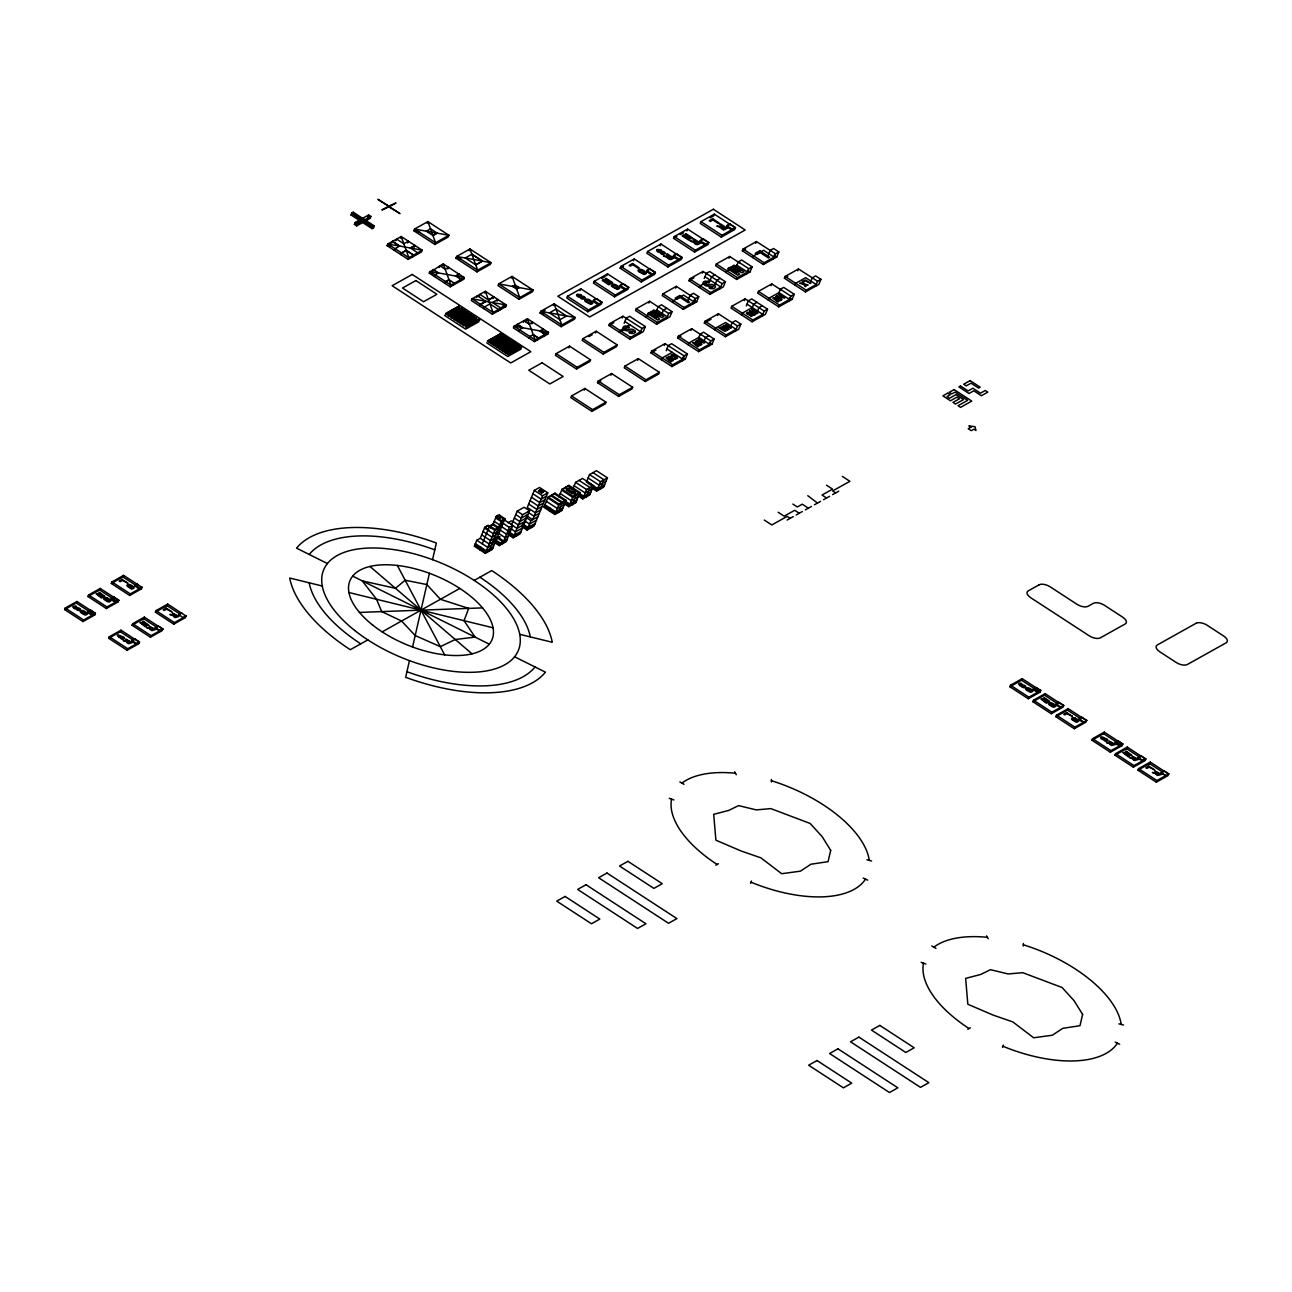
<?xml version="1.0" encoding="UTF-8"?>
<svg xmlns="http://www.w3.org/2000/svg" width="1292" height="1292" viewBox="0 0 1292 1292"><rect width="100%" height="100%" fill="white"/><g stroke="black" fill="none" stroke-linecap="round" stroke-linejoin="round"><path stroke-width="1.5" d="M771.372 781.983L771.421 779.431M1023.296 946.051L1023.361 943.499M80.443 609.517L80.12 610.099A4.797 2.326 22.5 0 1 79.571 610.373L78.796 610.502A2.148 1.034 22.5 0 1 76.922 609.937L79.183 609.049L76.196 608.952A2.035 0.985 22.5 0 1 74.581 608.564M124.533 638.232L124.194 638.797A4.797 2.326 22.5 0 1 123.661 639.088L122.869 639.201A2.148 1.05 22.5 0 1 120.996 638.652L123.257 637.763L120.285 637.667A2.035 0.985 22.5 0 1 119.542 637.586L119.284 637.521A1.986 0.969 22.5 0 1 118.767 637.311L117.378 635.438A4.086 1.986 22.5 0 1 117.588 635.212A5.652 2.745 22.5 0 1 118.073 634.905L120.802 635.922A2.326 1.13 22.5 0 0 119.962 635.567L118.654 636.229L122.579 636.601A1.906 0.921 22.5 0 1 123.354 636.908A2.132 1.034 22.5 0 1 123.919 637.263A1.76 0.856 22.5 0 1 124.387 637.747M584.888 297.984L584.517 298.646A5.475 2.665 22.5 0 1 583.887 298.969L582.999 299.114A2.455 1.195 22.5 0 1 582.288 299.033A2.422 1.179 22.5 0 1 580.851 298.468L583.435 297.467L580.027 297.354A2.326 1.13 22.5 0 1 579.187 297.257L578.897 297.176A2.261 1.098 22.5 0 1 578.299 296.934L577.411 296.385A2.019 0.985 22.5 0 1 576.813 295.771A2.536 1.227 22.5 0 1 576.716 294.802L576.781 294.705M635.373 332.012L633.855 333.481L631.094 333.498A3.569 1.744 22.5 0 1 629.656 332.948L628.946 332.529L630.916 332.141A1.744 0.84 22.5 0 0 631.627 332.319L633.209 331.543A1.663 0.807 22.5 0 0 633.193 331.22L626.362 330.8A3.392 1.647 22.5 0 1 625.473 330.445L623.939 329.476A2.907 1.405 22.5 0 1 623.358 328.862L623.261 328.685A3.731 1.809 22.5 0 1 623.019 327.361C625.021 323.517 633.145 328.862 627.105 327.377A2.099 1.017 22.5 0 0 626.539 327.361C622.873 330.251 630.157 329.056 632.014 329.234A3.262 1.583 22.5 0 1 633.645 329.912A3.65 1.777 22.5 0 1 634.307 330.364A3.036 1.47 22.5 0 1 635.115 331.188M664.976 253.2L664.605 253.862A5.475 2.665 22.5 0 1 663.975 254.185L663.087 254.314A2.455 1.195 22.5 0 1 660.939 253.684L663.555 252.748L660.115 252.554A2.326 1.13 22.5 0 1 658.258 252.101L657.37 251.504A1.986 0.969 22.5 0 1 656.917 250.987A2.536 1.227 22.5 0 1 656.804 250.002L656.804 250.002M676.265 357.626L672.502 355.365M504.235 345.093L506.206 343.64L509.742 345.949L506.254 346.854A2.374 1.147 22.5 0 1 505.204 346.353L504.93 346.159A1.825 0.888 22.5 0 1 504.3 345.206M409.451 660.648L405.656 677.299A140.101 68.137 22.5 0 0 545.434 672.147L514.571 656.772M412.568 647.017L429.428 573.293M432.545 559.678L436.341 543.011A140.101 68.137 22.5 0 0 296.562 548.163L327.425 563.538M750.555 883.308L751.476 881.063M1002.479 1047.376L1003.399 1045.131M64.6 609.566L65.246 608.015L76.922 601.491L95.317 613.474L83.641 619.998L82.995 621.549L64.6 609.566L76.276 603.041L76.922 601.491M87.937 596.516L88.583 594.966L100.259 588.441L118.654 600.425L106.978 606.949L106.348 608.5L87.937 596.516L99.613 589.992L100.259 588.441M95.414 613.232C93.299 617.754 83.463 611.342 90.811 610.244L95.414 613.232L94.671 615.024L82.995 621.549M90.811 610.244L87.791 612.117M111.29 583.467L111.936 581.917L123.596 575.376L141.991 587.359L130.331 593.884L129.684 595.451L111.29 583.467L122.95 576.943L123.596 575.376M118.751 600.182C116.635 604.688 106.8 598.293 114.148 597.179L118.751 600.182L118.008 601.975L106.348 608.5M114.148 597.179L111.144 599.052M108.689 638.28L109.319 636.73L120.996 630.205L139.391 642.189L127.73 648.713L127.084 650.264L108.689 638.28L120.35 631.756L120.996 630.205M134.578 585.76L137.501 584.129L134.578 585.76L139.084 588.99L142.104 587.133L141.361 588.91L129.684 595.451M132.026 625.231L132.672 623.681L144.349 617.14L162.744 629.123L151.067 635.664L150.421 637.214L132.026 625.231L143.703 618.707L144.349 617.14M139.488 641.946C137.372 646.452 127.537 640.057 134.901 638.942L139.488 641.946L138.761 643.739L127.084 650.264M134.901 638.942L131.881 640.816M155.363 612.166L156.009 610.615L167.685 604.091L186.08 616.074L174.404 622.599L173.774 624.149L155.363 612.166L167.039 605.641L167.685 604.091M162.84 628.897C160.725 633.403 150.889 627.008 158.238 625.893L162.84 628.897L162.098 630.674L150.421 637.214M158.238 625.893L155.218 627.767M178.667 614.475L181.574 612.844L178.667 614.475L183.157 617.705L186.177 615.832L185.434 617.624L173.774 624.149M360.032 220.819L351.004 214.94L351.812 213.002L353.233 212.211L374.276 225.906L373.469 227.86L372.048 228.652L361.534 221.804L362.955 220.997M351.004 214.94L353.233 212.211M354.444 224.404L355.252 222.466L368.608 214.989L370.836 216.442L370.029 218.396L356.689 225.858L354.444 224.404L359.451 221.61M356.689 225.858L357.496 223.92L370.836 216.442M368.608 214.989L367.8 216.943L370.029 218.396M372.048 228.652L374.276 225.906M391.718 243.122L392.445 241.346L399.68 246.061L422.226 250.212L421.515 251.924L408.175 259.385L387.132 245.69L387.842 243.978L401.182 236.517L422.226 250.212L408.87 257.689L408.175 259.385M395.885 240.796L396.628 239.02L403.831 243.8L408.45 241.152L407.707 242.928M394.367 250.406L395.094 248.629L399.68 246.061L392.429 241.41M400.472 238.229L401.182 236.517L408.87 257.689L387.842 243.978L399.664 246.126M400.94 254.685L401.667 252.909L406.253 250.341L413.488 255.057L412.762 256.833M413.828 230.751L414.538 229.055L427.878 221.594L448.922 235.289L448.211 237.001L434.871 244.463L413.828 230.751L419.738 231.833M414.28 247.224L415.023 245.448L410.436 247.999L417.639 252.78L416.928 254.492M427.168 223.29L427.878 221.594L435.565 242.751L434.871 244.463M434.467 276.52L435.21 274.744L438.537 272.887L433.288 269.447L429.219 273.096L450.246 286.792L463.602 279.33L464.312 277.618L443.269 263.923L439.926 265.797M439.215 267.492L439.958 265.716L445.191 269.22L448.55 267.282L447.823 269.059M442.558 265.635L443.269 263.923L450.956 285.096L450.246 286.792M444.997 283.368L445.724 281.591L449.067 279.734L454.3 283.223M455.915 258.158L456.609 256.462L469.965 249.001L491.008 262.696L490.298 264.408L476.942 271.869L455.915 258.158L461.066 259.094M453.589 284.934L454.332 283.158M458.337 275.907L459.08 274.13L455.737 276.004L460.969 279.492M469.254 250.696L469.965 249.001L477.652 270.157L476.942 271.869M460.259 281.204L461.002 279.427M476.716 297.467L477.426 295.755L485.937 301.391L492.397 302.57L497.84 299.469L497.129 301.181M479.219 296.062L479.93 294.366L488.441 300.002L493.867 296.966M484.645 293.042L485.356 291.33L506.383 305.025L505.689 306.737L492.333 314.198L471.289 300.503L472 298.791L485.356 291.33L493.043 312.502L492.333 314.198M479.849 306.075L480.543 304.363L485.97 301.327L472 298.791L493.043 312.502L500.941 308.126L492.413 302.506L506.383 305.025L500.973 308.061L500.262 309.773M483.789 308.643L484.5 306.931M493.189 298.597L493.899 296.902L488.473 299.922M497.759 311.178L498.47 309.466L489.91 303.895L484.468 306.995M511.341 278.103L512.052 276.407L533.079 290.102L532.385 291.814L519.029 299.276L497.985 285.58L498.696 283.869L512.052 276.407L519.739 297.564L519.029 299.276M516.719 326.036L517.414 324.34L522.679 327.764L519.319 329.702M518.641 331.333L519.336 329.621M523.389 322.306L524.1 320.61L529.349 324.034L532.692 322.16L531.981 323.872M526.716 320.448L527.427 318.736L548.47 332.432L547.76 334.144L534.42 341.605L513.376 327.91L514.087 326.198L527.427 318.736L535.13 339.909L534.42 341.605M529.155 338.181L529.865 336.485L533.208 334.612L538.457 338.036L537.747 339.748M542.511 330.72L543.205 329.008L539.846 330.946L545.111 334.37L544.433 336.017M553.412 305.51L554.123 303.814L575.166 317.509L574.456 319.221L561.116 326.682L540.072 312.987L540.783 311.275L554.123 303.814L561.826 324.97L561.116 326.682M601.894 302.506L580.851 288.81L567.495 296.272L566.768 298.048L587.812 311.76L601.151 304.282L602.007 302.231L596.742 298.807C585.131 300.907 609 308.659 593.416 300.681M500.359 529.833L493.415 533.725L484.5 528.057L488.344 525.263L484.855 527.201L480.253 538.296L476.78 540.25L474.309 546.225L485.275 553.364L492.236 549.471L504.962 518.738L499.471 515.169L495.999 517.107L501.49 520.692L504.962 518.738M580.108 290.587L580.851 288.81M556.174 353.604L555.463 355.316L576.507 369.011L589.846 361.55L590.557 359.854L569.514 346.143L556.174 353.604L577.201 367.316L590.557 359.854M479.784 549.794L480.139 548.938M480.495 548.083L480.85 547.227M482.271 543.819L489.684 525.892L493.173 523.938L498.647 527.507L495.175 529.462L485.275 553.364M501.78 526.425L494.82 530.318L489.345 526.748L492.817 524.794L496.354 516.267L498.098 515.282L504.607 519.594L501.135 521.532L495.643 517.963M628.59 287.583L607.547 273.872L594.191 281.349L593.464 283.126L614.508 296.821L627.847 289.36L628.703 287.308L623.438 283.885C611.827 285.984 635.696 293.736 620.112 285.742M498.098 515.282L497.743 516.138L500.488 517.93L500.828 517.075L498.744 518.899L500.488 517.93M499.132 516.025L499.471 515.169M568.803 347.855L569.514 346.143M587.812 311.76L588.538 309.983L602.007 302.231M488.747 551.426L489.458 549.714M489.813 548.858L501.49 520.692M596.742 298.807L593.303 300.955M606.804 275.648L607.547 273.872M582.853 338.682L582.159 340.394L603.202 354.089L616.542 346.627L617.253 344.916L596.21 331.22L582.853 338.682L603.897 352.377L617.253 344.916M493.705 542.01L499.197 545.579L500.246 543.028L507.207 539.135M502.669 543.641L503.379 541.929L497.113 537.843M503.46 519.352L512.859 525.473L509.387 527.411L503.735 541.073L497.468 536.987M511.503 524.843L517.171 511.18L524.132 507.288L529.607 510.857L520.062 533.903L513.102 537.795L508.983 535.13M576.507 369.011L577.201 367.316M512.859 525.473L506.141 541.687L499.197 545.579M646.791 270.819C662.392 278.797 638.523 271.062 650.134 268.962L655.399 272.386L654.543 274.437L641.203 281.898L620.16 268.187L620.887 266.41L634.243 258.949L655.286 272.66M595.499 332.916L596.21 331.22M571.548 395.95L570.838 397.645L591.881 411.357L605.237 403.895L605.948 402.183L584.905 388.472L571.548 395.95L592.592 409.645L605.948 402.183M513.102 537.795L522.646 514.749L529.607 510.857M521.532 526.442L527.023 530.027L533.984 526.135L547.776 492.833L539.539 487.472L534.323 490.395L527.249 507.465L535.469 512.827L540.702 509.904M614.508 296.821L615.234 295.044L628.703 287.308M516.59 535.857L517.284 534.145M623.438 283.885L619.982 286.017M633.5 260.726L634.243 258.949M538.812 491.202L540.896 489.377L543.641 491.17L543.286 492.026L541.542 492.995L538.812 491.202L540.896 489.377M645.354 326.569L643.238 331.689L629.898 339.166L608.855 325.455L609.582 323.678L622.938 316.217L642.027 328.443L645.354 326.569L629.575 316.298L626.249 318.155L624.117 323.291M541.542 492.995L543.641 491.17M584.194 390.184L584.905 388.472M527.023 530.027L530.915 520.628L537.86 516.735M547.776 492.833L542.543 495.757L532.643 519.659L526.07 515.363M530.495 528.073L531.206 526.361M603.202 354.089L603.897 352.377M681.982 257.722L660.939 244.026L647.583 251.488L646.856 253.264L667.899 266.959L681.239 259.498L682.095 257.447L676.83 254.023C665.218 256.123 689.088 263.875 673.487 255.897M548.131 497.065L543.884 507.32L554.849 514.458L561.81 510.566L566.058 500.327L555.076 493.173L548.131 497.065L559.097 504.203L566.058 500.327M622.195 317.993L622.938 316.217M597.534 382.723L598.244 381.011L611.601 373.55L632.644 387.261L631.933 388.957L618.577 396.418L597.534 382.723L600.877 380.849M641.203 281.898L641.93 280.122L655.399 272.386M554.736 494.028L565.702 501.167L558.742 505.059L547.776 497.921L555.076 493.173M549.358 510.889L549.714 510.033M550.069 509.177L550.424 508.321M650.134 268.962L646.678 271.094M660.196 245.803L660.939 244.026M591.881 411.357L592.592 409.645M658.839 307.286L649.634 301.278L636.278 308.756L635.551 310.532L656.594 324.227L669.934 316.766L672.05 311.647L661.536 304.799L658.193 306.656L656.078 311.776M558.855 496.968L562.036 489.28L568.997 485.388L579.963 492.543L575.715 502.782L568.771 506.674L563.28 503.105M610.89 375.261L611.601 373.55M554.849 514.458L559.097 504.203M566.526 490.104L570.353 487.294L575.844 490.863L575.489 491.719L572.001 493.673L566.526 490.104L570.353 487.294M579.607 493.399L572.647 497.275L561.681 490.136L568.997 485.388M558.322 512.504L559.032 510.808M559.388 509.952L562.569 502.265L551.603 495.127L551.248 495.983L562.214 503.121M629.898 339.166L630.625 337.39L640.638 331.786L624.86 321.514M700.183 240.958C715.784 248.952 691.914 241.2 703.526 239.101L708.791 242.525L707.935 244.576L694.595 252.037L673.552 238.326L674.279 236.549L687.635 229.088L708.678 242.799M648.891 303.055L649.634 301.278M572.776 489.183L575.602 482.352L582.563 478.46L593.529 485.614L589.637 494.998L582.676 498.89L578.574 496.209M572.001 493.673L575.844 490.863M624.94 366.088L624.23 367.8L645.273 381.495L658.629 374.034L659.34 372.322L638.296 358.627L624.94 366.088L645.984 379.783L659.34 372.322M646.065 317.38L646.808 315.603L656.82 309.999L667.334 316.863L657.321 322.451L656.594 324.227M639.895 333.562L642.027 328.443M667.899 266.959L668.626 265.183L682.095 257.447M568.771 506.674L573.002 496.435L579.963 492.543M572.243 504.72L572.954 503.024M573.309 502.168L576.49 494.481L565.525 487.342L565.169 488.198L576.135 495.337M676.83 254.023L673.374 256.171M686.892 230.864L687.635 229.088M618.577 396.418L619.288 394.722L632.644 387.261M690.784 295.771L676.33 286.356L662.974 293.817L662.247 295.593L683.29 309.305L696.63 301.844L698.746 296.708L693.497 293.284L690.154 295.157L688.038 300.277M586.326 482.255L589.523 474.568L596.468 470.692L607.434 477.83L603.558 487.213L596.597 491.105L591.106 487.536M637.586 360.323L638.296 358.627M582.676 498.89L586.568 489.507L593.529 485.614M661.342 315.2L663.458 310.08L666.801 308.223M586.164 496.952L586.859 495.24M587.214 494.384L590.04 487.552L579.074 480.414M735.374 227.86L714.331 214.165L700.975 221.626L700.248 223.403L721.291 237.098L734.631 229.637L735.487 227.586L730.222 224.162C718.61 226.261 742.48 234.014 726.879 226.035M675.587 288.132L676.33 286.356M687.441 353.976L685.325 359.095L671.969 366.573L650.926 352.861L651.669 351.085L665.009 343.624L684.114 355.849L687.441 353.976L671.662 343.704L668.319 345.562L666.204 350.697M672.761 302.441L673.503 300.681L683.5 295.077L694.03 301.924L684.017 307.528L683.29 309.305M666.591 318.639L668.723 313.504L672.05 311.647M694.595 252.037L695.322 250.26L708.791 242.525M596.597 491.105L600.489 481.722L607.434 477.83M703.526 239.101L700.07 241.233M600.069 489.167L600.78 487.455M601.135 486.6L603.962 479.768L592.996 472.63M714.331 214.165L713.588 215.942L710.261 217.799M645.273 381.495L645.984 379.783M725.442 281.785L723.326 286.905L709.97 294.366L688.943 280.671L689.67 278.894L703.026 271.433L722.115 283.642L725.442 281.785L709.663 271.514L706.336 273.371L704.205 278.491M664.282 345.4L665.009 343.624M661.456 359.709L662.182 357.932L672.195 352.345M702.283 273.21L703.026 271.433M698.164 339.182L700.28 334.063L703.623 332.205L714.137 339.053L712.021 344.173L698.665 351.634L677.622 337.939L678.365 336.162L691.705 328.701L700.91 334.693M699.457 287.518L700.199 285.742L710.196 280.138M693.287 303.701L695.419 298.581L698.746 296.708M721.291 237.098L722.018 235.322L735.487 227.586M730.222 224.162L726.766 226.31M671.969 366.573L672.712 364.796L682.725 359.192L666.947 348.921M740.235 263.342L729.722 256.494L716.366 263.956L715.639 265.732L736.666 279.443L750.022 271.982L752.138 266.846L741.624 259.999L738.281 261.872L736.165 266.992M709.47 281.914L711.585 276.795L714.928 274.938M690.978 330.461L691.705 328.701M688.152 344.786L688.878 343.01L698.891 337.406L709.421 344.27L699.408 349.857L698.665 351.634M681.982 360.969L684.114 355.849M709.97 294.366L710.713 292.59L720.726 287.002L704.947 276.714M714.734 285.354L716.85 280.219L720.193 278.361M728.979 258.271L729.722 256.494M730.109 327.683L732.241 322.564L735.568 320.691L740.833 324.114L738.717 329.25L725.361 336.711L704.318 323L705.061 321.224L718.4 313.762L732.871 323.178M726.152 272.596L726.895 270.819L736.892 265.215L747.422 272.063L737.409 277.667L736.666 279.443M719.983 288.778L722.115 283.642M703.413 342.606L705.545 337.487L708.872 335.629M778.834 251.924L776.718 257.043L763.362 264.505L742.335 250.81L743.062 249.033L756.418 241.572L775.507 253.797L778.834 251.924L773.585 248.5L770.242 250.357L768.126 255.493M717.674 315.539L718.4 313.762M714.847 329.848L715.574 328.087L725.587 322.483L736.117 329.331L726.104 334.935L725.361 336.711M708.678 346.046L710.794 340.91L714.137 339.053M755.675 243.348L756.418 241.572M767.529 309.192L764.186 311.049L745.096 298.84L731.757 306.301L731.014 308.077L752.057 321.773L765.413 314.311L767.529 309.192L751.75 298.92L748.407 300.778L746.292 305.897M752.848 257.657L753.591 255.881L763.588 250.293L774.118 257.14L764.105 262.744L763.362 264.505M746.679 273.839L748.811 268.72L752.138 266.846M744.37 300.616L745.096 298.84M741.543 314.925L742.27 313.149L752.283 307.544M735.374 331.107L737.49 325.988L740.833 324.114M780.998 289.892L771.792 283.901L758.452 291.362L757.71 293.139L778.753 306.85L792.109 299.389L794.225 294.253L783.711 287.405L780.368 289.279L778.252 294.398M751.556 309.321L753.672 304.201L757.015 302.344M773.375 258.917L775.507 253.797M752.057 321.773L752.8 319.996L762.813 314.408L747.018 304.121M756.805 312.761L758.937 307.625L762.264 305.768M771.066 285.677L771.792 283.901M768.239 300.002L768.966 298.226L778.979 292.622L789.509 299.469L779.496 305.074L778.753 306.85M762.07 316.185L764.186 311.049M820.921 279.33L818.805 284.45L805.449 291.911L784.405 278.216L785.148 276.44L798.488 268.978L817.578 281.204L820.921 279.33L815.656 275.907L812.329 277.764L810.197 282.9M797.762 270.755L798.488 268.978M794.935 285.064L795.662 283.287L805.675 277.699L816.205 284.547L806.192 290.151L805.449 291.911M788.766 301.246L790.882 296.126L794.225 294.253M815.462 286.323L817.578 281.204M1033.067 689.298L1037.67 692.286L1033.067 689.298L1036.087 687.425L1040.674 690.429L1039.947 692.221L1028.271 698.746L1009.876 686.763L1010.506 685.212L1022.182 678.671L1040.577 690.655M1009.876 686.763L1021.536 680.238L1022.182 678.671M1028.271 698.746L1028.917 697.195L1040.674 690.429M1032.873 701.734L1033.503 700.183L1045.18 693.659L1063.574 705.642L1051.914 712.167L1051.268 713.717L1032.873 701.734L1044.534 695.209L1045.18 693.659M1063.671 705.4C1061.556 709.906 1051.72 703.51 1059.085 702.412L1063.671 705.4L1062.945 707.192L1051.268 713.717M1059.085 702.412L1056.065 704.269M1055.871 716.721L1056.501 715.154L1068.177 708.63L1086.572 720.613L1074.912 727.138L1074.266 728.704L1055.871 716.721L1067.531 710.18L1068.177 708.63M1086.685 720.371C1084.553 724.893 1074.718 718.481 1082.082 717.383L1086.685 720.371L1085.942 722.163L1074.266 728.704M1082.082 717.383L1079.062 719.256M1091.95 740.219L1092.596 738.669L1104.272 732.128L1122.667 744.111L1110.991 750.652L1110.345 752.202L1091.95 740.219L1103.626 733.695L1104.272 732.128M1122.764 743.885C1120.649 748.391 1110.813 741.996 1118.161 740.881L1122.764 743.885L1122.021 745.678L1110.345 752.202M1118.161 740.881L1115.141 742.755M1114.948 755.19L1115.594 753.64L1127.27 747.115L1145.665 759.098L1133.988 765.623L1133.342 767.173L1114.948 755.19L1126.624 748.666L1127.27 747.115M1145.762 758.856C1143.646 763.378 1133.811 756.967 1141.159 755.868L1145.762 758.856L1145.019 760.649L1133.342 767.173M1141.159 755.868L1138.139 757.726M1161.137 772.713L1165.739 775.701L1161.137 772.713L1164.157 770.84L1168.759 773.827L1168.016 775.62L1156.34 782.161L1137.945 770.177L1138.591 768.611L1150.268 762.086L1168.662 774.07M1137.945 770.177L1149.622 763.637L1150.268 762.086M1156.34 782.161L1156.986 780.594L1168.759 773.827M73.289 606.723L73.353 606.642A2.213 1.082 22.5 0 0 73.386 607.579M672.292 355.445C672.68 356.996 670.548 357.012 671.097 355.009A4.167 2.019 22.5 0 1 671.517 354.751L671.921 354.638A2.729 1.324 22.5 0 1 672.648 354.606A3.133 1.518 22.5 0 1 674.424 355.074L675.361 355.558A5.717 2.778 22.5 0 1 676.297 356.188L677.412 357.577A3.068 1.502 22.5 0 1 677.234 358.304L677.105 358.417A3.828 1.857 22.5 0 1 676.604 358.675A3.004 1.454 22.5 0 1 675.328 358.74L673.972 358.272L675.296 358.013A1.76 0.856 22.5 0 0 676.023 357.9M721.614 327.893L724.473 330.364A1.793 0.872 22.5 0 0 725.523 329.331L721.84 327.748M362.341 219.85L363.763 219.059M388.327 206.365L381.883 209.966L389.07 206.849C427.135 230.638 350.746 182.301 388.795 206.09L389.07 206.849M388.795 206.09L395.982 202.989L389.538 206.575M390.184 243.978L387.132 245.69L391.072 246.401M432.949 235.402L437.132 233.077L430.559 228.797L426.36 231.203L432.933 235.483L437.1 233.141M401.65 252.974L406.237 250.406L413.472 255.122M410.404 248.08L414.99 245.512M439.958 265.716L429.219 273.096L432.642 273.726M482.433 261.065L465.233 257.948L475.731 264.876L482.433 261.065L471.919 254.217L465.217 258.012L456.609 256.462L477.652 270.157L491.008 262.696L482.4 261.129L471.887 254.282M445.692 281.672L449.035 279.799M455.705 276.068L459.048 274.195M475.731 264.876L482.4 261.129M519.093 287.632L515.169 284.999L512.666 286.404L516.59 289.037L519.109 287.567M480.527 304.428L485.937 301.391M512.633 286.469L515.137 285.064M545.079 310.177L540.072 312.987L543.512 313.601M601.797 278.458L605.14 276.585M620.16 268.187L623.503 266.33M673.552 238.326L676.879 236.468M680.222 234.595L683.565 232.738M521.08 349.05L507.74 356.511L486.696 342.8M588.829 336.647L592.172 334.79M608.855 325.455L613.861 322.661M688.943 280.671L693.949 277.861M742.335 250.81L745.662 248.936M630.125 324.938L620.112 330.526L619.369 332.302L624.375 329.508M650.926 352.861L655.932 350.067M677.622 337.939L680.965 336.065M704.318 323L711.004 319.269M784.405 278.216L787.749 276.343M546.355 496.241L541.138 499.164L532.918 493.802M503.202 523.002L499.713 524.956L494.238 521.387M544.933 499.665L539.717 502.572L531.497 497.226M508.095 522.743L511.567 520.789M543.528 503.072L538.312 505.996L530.075 500.634M528.202 514.281L521.241 518.157L515.75 514.587M542.107 506.496L536.891 509.403L528.67 504.058M498.954 533.257L491.994 537.149L486.503 533.58M526.781 517.688L519.82 521.58L514.345 518.011M497.533 536.664L490.572 540.557L481.674 534.888M511.454 528.88L507.966 530.834L500.133 525.731M525.36 521.096L518.415 524.988L512.924 521.419M539.281 513.328L534.064 516.235L527.475 511.955M494.771 539.442L499.988 536.535M496.144 539.329L499.633 537.391M496.128 540.088L489.167 543.98L483.676 540.395M510.033 532.304L506.561 534.242L498.728 529.139M523.954 524.52L516.994 528.412L512.876 525.731M494.707 543.496L487.746 547.388L476.78 540.25M508.628 535.712L505.14 537.666L497.307 532.562M522.533 527.927L515.573 531.82L510.873 528.767M536.455 520.159L529.494 524.035L524.794 520.983M564.281 504.591L557.32 508.483L546.355 501.328M578.202 496.806L571.242 500.698L560.276 493.56M592.107 489.022L585.147 492.914L574.181 485.776M606.029 481.238L599.068 485.13L588.102 477.992M493.286 546.92L486.341 550.796L475.359 543.657M521.128 531.351L514.168 535.243L509.468 532.175M535.033 523.567L528.073 527.459L522.598 523.89M562.86 507.998L555.915 511.89L544.949 504.752M576.781 500.214L569.82 504.106L563.554 500.036M590.702 492.446L583.742 496.322L568.642 486.244M604.608 484.662L597.663 488.554L586.681 481.399M492.946 547.76L485.986 551.652L475.02 544.513M506.852 539.991L499.891 543.867L494.416 540.298M520.773 532.207L513.812 536.099L508.321 532.514M534.678 524.423L527.734 528.315L522.243 524.746M562.521 508.854L555.56 512.746L544.594 505.608M576.426 501.07L569.465 504.962L564.765 501.91M590.347 493.286L583.386 497.178L577.895 493.609M604.252 485.517L597.308 489.393L587.908 483.273M492.591 548.615L485.63 552.508L474.665 545.369M506.496 540.831L499.536 544.723L494.061 541.154M520.418 533.063L513.457 536.939L507.966 533.37M534.323 525.279L527.378 529.171L522.679 526.102M562.165 509.71L555.205 513.602L544.239 506.464M576.07 501.926L569.11 505.818L563.635 502.249M589.992 494.142L583.031 498.034L577.556 494.465M603.913 486.357L596.952 490.249L592.253 487.197M367.816 639.895L350.277 649.715A140.101 68.137 22.5 0 1 289.731 578.041L322.289 586.019M382.174 631.869L459.823 588.441M474.18 580.415L491.735 570.596A140.101 68.137 22.5 0 1 552.265 642.269L519.707 634.307M787.135 520.046L793.223 516.638M796.227 514.959L802.332 511.551M805.32 509.872L811.424 506.464M814.428 504.784L820.517 501.377M823.521 499.697L829.626 496.29M832.613 494.61L838.718 491.202M715.881 865.172L718.4 863.767M967.805 1029.256L970.324 1027.834M359.467 612.424L482.546 607.886M460.162 278.717L463.602 279.33M502.249 306.123L505.689 306.737M542.608 333.207L547.76 334.144L545.127 332.432M723.762 229.685L723.149 229.556A1.793 0.872 22.5 0 0 724.327 229.718L727.251 228.264L720.565 223.904L719.692 224.404L722.293 226.31A3.295 1.599 22.5 0 1 721.792 226.504L716.769 226.035L720.871 227.796A1.954 0.953 22.5 0 0 721.307 228.506L721.582 228.749A3.214 1.567 22.5 0 0 722.228 229.152A2.277 1.098 22.5 0 0 722.842 229.459M348.937 592.527L493.06 627.783M696.453 244.479L697.082 244.624A1.793 0.872 22.5 0 0 697.632 244.64L700.555 243.203L693.869 238.842L692.997 239.327L695.597 241.249A3.295 1.599 22.5 0 1 695.096 241.426L690.073 240.958L694.192 242.718A1.954 0.953 22.5 0 0 694.611 243.429L694.886 243.671A3.214 1.567 22.5 0 0 695.532 244.091A2.277 1.098 22.5 0 0 696.146 244.382M669.757 259.417L670.387 259.547A1.793 0.872 22.5 0 0 670.936 259.563L673.859 258.125L667.173 253.765L666.301 254.249L668.901 256.171A3.295 1.599 22.5 0 1 668.4 256.349L663.377 255.897L667.496 257.641A1.954 0.953 22.5 0 0 667.916 258.368L668.19 258.594A3.214 1.567 22.5 0 0 668.836 259.014A2.277 1.098 22.5 0 0 669.45 259.304M866.932 859.778L871.616 860.989M1118.856 1023.845L1123.539 1025.057M669.24 798.278L673.907 799.958M921.164 962.346L925.831 964.026M642.625 273.258L639.815 271.417M615.929 288.181L613.119 286.356A2.035 0.985 22.5 0 1 614.152 285.128L617.77 287.147A1.986 0.969 22.5 0 1 617.754 288.245A1.986 0.969 22.5 0 1 615.961 288.181M588.668 299.582L590.186 300.342A8.769 4.264 22.5 0 1 591.3 301.068L592.705 302.619A3.941 1.906 22.5 0 1 592.802 303.313L591.219 304.234A3.182 1.55 22.5 0 1 590.266 304.185L585.276 301.488A3.763 1.825 22.5 0 1 584.727 300.568A3.133 1.518 22.5 0 1 584.792 299.841L586.277 299.13A3.214 1.567 22.5 0 1 587.569 299.243A3.763 1.825 22.5 0 1 588.764 299.518M1075.025 718.061L1076.349 718.707A7.687 3.731 22.5 0 1 1077.318 719.353L1078.545 720.71A3.44 1.68 22.5 0 1 1078.626 721.307L1077.237 722.115A2.81 1.373 22.5 0 1 1076.107 722.018A3.117 1.518 22.5 0 1 1075.461 721.84L1072.053 719.709A3.295 1.599 22.5 0 1 1071.569 718.917A2.745 1.324 22.5 0 1 1071.633 718.287L1072.683 717.69A2.826 1.373 22.5 0 1 1074.056 717.754M107.091 597.857L108.431 598.519A7.639 3.714 22.5 0 1 109.4 599.165L110.611 600.505A3.44 1.68 22.5 0 1 110.708 601.119L109.319 601.927A2.81 1.373 22.5 0 1 108.189 601.83A3.117 1.518 22.5 0 1 107.543 601.636L104.135 599.52A3.295 1.599 22.5 0 1 103.635 598.729A2.745 1.34 22.5 0 1 103.699 598.083L104.749 597.502A2.826 1.373 22.5 0 1 106.138 597.566A3.295 1.599 22.5 0 1 107.188 597.792M863.25 878.059L867.756 880.159M1115.19 1042.127L1119.679 1044.227M352.684 576.119L489.313 644.191M74.678 608.597L74.419 608.467A2.907 1.405 22.5 0 1 73.902 608.128A1.76 0.856 22.5 0 1 73.386 607.579M679.85 781.886L684.017 784.325M931.774 945.97L935.957 948.409M1022.182 687.134L1024.443 686.246L1021.471 686.149A2.035 0.985 22.5 0 1 1020.728 686.068L1020.47 686.004A1.986 0.969 22.5 0 1 1019.953 685.794L1018.564 683.904A4.086 1.986 22.5 0 1 1018.774 683.694A5.669 2.762 22.5 0 1 1019.259 683.387L1020.89 683.242A2.552 1.244 22.5 0 1 1021.584 683.452L1021.988 684.389A2.326 1.13 22.5 0 0 1021.148 684.049L1019.84 684.712L1023.765 685.083A1.906 0.921 22.5 0 1 1024.54 685.374A2.132 1.034 22.5 0 1 1025.105 685.729A1.76 0.856 22.5 0 1 1025.573 686.23A1.906 0.921 22.5 0 1 1025.703 686.682L1025.38 687.279A4.797 2.326 22.5 0 1 1024.831 687.554L1024.055 687.683A2.148 1.05 22.5 0 1 1022.214 687.134M774.086 255.331L776.718 257.043M803.01 281.333L805.659 280.945L810.811 283.465L805.449 279.96L801.993 281.898L803.107 283.513L799.667 283.19L803.705 284.401L805.223 286.663L806.047 286.21L805.126 284.838L808.146 285.031L804.545 283.933L802.833 281.43M700.975 221.626L722.018 235.322M743.062 249.033L764.105 262.744M785.148 276.44L806.192 290.151M738.281 261.872L748.811 268.72M780.368 289.279L790.882 296.126M747.39 270.27L750.022 271.982M789.477 297.677L792.109 299.389M674.279 236.549L695.322 250.26M716.366 263.956L737.409 277.667M758.452 291.362L779.496 305.074M647.583 251.488L668.626 265.183M689.67 278.894L710.713 292.59M731.757 306.301L752.8 319.996M690.154 295.157L695.419 298.581M732.241 322.564L737.49 325.988M693.998 300.115L696.63 301.844M620.887 266.41L641.93 280.122M662.974 293.817L684.017 307.528M705.061 321.224L726.104 334.935M658.193 306.656L668.723 313.504M700.28 334.063L710.794 340.91M709.389 342.461L712.021 344.173M594.191 281.349L615.234 295.044M636.278 308.756L657.321 322.451M678.365 336.162L699.408 349.857M682.693 357.383L685.325 359.095M567.495 296.272L588.538 309.983M609.582 323.678L630.625 337.39M651.669 351.085L672.712 364.796M842.336 476.393L849.878 481.302L832.629 490.944L835.666 492.914M826.557 485.211L832.565 489.135L822.019 495.03L826.573 498.001M807.791 495.708L817.481 503.089M539.878 330.881L545.143 334.305M524.067 320.674L529.332 324.098M808.372 508.176L802.284 504.203L797.309 506.997L792.836 504.074M361.921 218.719L364.166 220.189M351.812 213.002L372.855 226.698M352.425 214.149L373.469 227.86M361.13 220.674L363.359 222.127M517.398 324.405L522.646 327.829M533.176 334.676L538.441 338.1M355.252 222.466L357.496 223.92M598.244 381.011L619.288 394.722M799.28 513.263L794.725 510.292L784.163 516.186L778.155 512.278M790.187 518.35L787.151 516.38L771.825 524.956L764.283 520.046M1021.536 680.238L1039.947 692.221M1044.534 695.209L1057.922 703.93M1067.531 710.18L1080.919 718.901M1103.626 733.695L1122.021 745.678M1126.624 748.666L1139.996 757.387M1149.622 763.637L1162.994 772.358M1056.162 704.043L1060.764 707.031M1079.159 719.014L1083.762 722.002M1115.238 742.512L1119.841 745.516M1138.252 757.5L1142.839 760.487M1010.506 685.212L1028.917 697.195M1033.503 700.183L1051.914 712.167M1056.501 715.154L1074.912 727.138M1092.596 738.669L1110.991 750.652M1115.594 753.64L1133.988 765.623M1138.591 768.611L1156.986 780.594M589.523 474.568L600.489 481.722M575.602 482.352L586.568 489.507M569.998 488.15L575.489 491.719M562.036 489.28L573.002 496.435M540.54 490.233L543.286 492.026M539.152 490.346L541.897 492.139M534.323 490.395L542.543 495.757M517.171 511.18L522.646 514.749M526.215 517.559L530.915 520.628M496.354 516.267L499.1 518.044M501.554 522.307L509.387 527.411M492.817 524.794L498.308 528.363M489.684 525.892L495.175 529.462M487.988 526.102L490.718 527.895M484.855 527.201L488.974 529.882M483.095 531.464L487.197 534.145M496.144 540.347L500.246 543.028M480.253 538.296L484.371 540.977M122.95 576.943L141.361 588.91M167.039 605.641L180.428 614.362M111.936 581.917L130.331 593.884M156.009 610.615L174.404 622.599M99.613 589.992L118.008 601.975M143.703 618.707L157.075 627.411M111.241 598.81L115.844 601.814M155.315 627.524L159.917 630.528M88.583 594.966L106.978 606.949M132.672 623.681L151.067 635.664M76.276 603.041L94.671 615.024M120.35 631.756L133.738 640.461M87.888 611.875L92.491 614.863M131.978 640.574L136.581 643.577M65.246 608.015L83.641 619.998M109.319 636.73L127.73 648.713M1133.488 759.761L1133.617 759.857A2.81 1.373 22.5 0 0 1134.166 760.229A2.099 1.017 22.5 0 0 1134.699 760.487L1138.575 759.454L1131.953 756.062L1134.231 757.742A2.875 1.405 22.5 0 1 1133.795 757.903L1129.402 757.5L1132.987 759.034A1.744 0.856 22.5 0 0 1133.488 759.761M369.964 566.461L472.032 653.849M644.466 272.224L640.767 270.206A1.825 0.888 22.5 0 0 639.96 270.254A2.035 0.985 22.5 0 0 639.798 271.417M986.571 935.86L988.218 938.767M734.647 771.792L736.295 774.699M397.355 565.46L444.642 654.866M520.87 346.611L521.225 347.564M519.384 345.642L520.288 348.097M517.898 344.673L519.336 348.63M516.412 343.704L518.399 349.163M514.927 342.735L517.446 349.68M513.441 341.766L516.509 350.213M511.955 340.797L515.556 350.746M510.469 339.828L514.62 351.262M508.967 338.859L513.683 351.795M507.481 337.89L512.73 352.328M505.996 336.921L511.793 352.845M504.51 335.952L510.841 353.378M503.024 334.983L509.904 353.911M501.538 334.014L508.951 354.428M500.327 333.788L507.74 354.218M499.374 334.321L506.254 353.249M498.437 334.854L504.768 352.28M497.485 335.371L503.282 351.311M496.548 335.904L501.797 350.342M495.595 336.437L500.295 349.373M494.658 336.954L498.809 348.404M493.705 337.487L497.323 347.435M492.769 338.019L495.837 346.466M491.832 338.536L494.352 345.497M490.879 339.069L492.866 344.528M489.943 339.602L491.38 343.559M488.99 340.135L489.894 342.59M488.053 340.652L488.392 341.621M131.526 588.764A2.81 1.373 22.5 0 0 132.672 588.861L134.045 588.07A3.44 1.68 22.5 0 0 133.964 587.456L132.737 586.116A7.687 3.731 22.5 0 0 131.768 585.47L130.444 584.808A3.359 1.631 22.5 0 0 129.475 584.501A2.826 1.373 22.5 0 0 128.102 584.436L127.052 585.034A2.745 1.324 22.5 0 0 126.987 585.664A3.295 1.599 22.5 0 0 127.472 586.455L130.88 588.587A3.117 1.518 22.5 0 0 131.526 588.764M73.499 606.497A5.669 2.762 22.5 0 1 73.983 606.206L75.614 606.045A2.552 1.244 22.5 0 1 76.309 606.255L76.729 607.208A2.326 1.13 22.5 0 0 75.873 606.852L74.581 607.515L78.489 607.902A1.906 0.921 22.5 0 1 79.264 608.193A2.132 1.034 22.5 0 1 79.829 608.548A1.76 0.856 22.5 0 1 80.314 609.033A1.906 0.921 22.5 0 1 80.427 609.501M82.882 610.567A3.295 1.599 22.5 0 1 83.835 610.858L85.078 611.568A7.639 3.714 22.5 0 1 86.047 612.214L87.275 613.571A3.44 1.68 22.5 0 1 87.371 614.168L85.983 614.976A2.81 1.373 22.5 0 1 84.836 614.879A3.117 1.518 22.5 0 1 84.19 614.701L80.782 612.57A3.295 1.599 22.5 0 1 80.298 611.778A2.745 1.324 22.5 0 1 80.362 611.132L81.412 610.551A2.826 1.373 22.5 0 1 82.785 610.615M576.943 294.528A6.476 3.149 22.5 0 1 577.508 294.188L581.335 294.802L580.641 295.351A2.649 1.292 22.5 0 0 579.656 294.947L578.17 295.707L582.66 296.143A2.18 1.066 22.5 0 1 583.548 296.466A2.439 1.179 22.5 0 1 584.194 296.885A2.019 0.985 22.5 0 1 584.727 297.435M584.727 297.435A2.39 1.163 22.5 0 1 584.856 297.725M644.466 272.241A1.986 0.969 22.5 0 1 644.466 273.323A1.986 0.969 22.5 0 1 642.689 273.258M657.03 249.744A6.476 3.149 22.5 0 1 657.596 249.404L661.407 250.018L660.729 250.551A2.649 1.292 22.5 0 0 659.744 250.163L658.258 250.923L662.748 251.342A2.18 1.066 22.5 0 1 663.62 251.682A2.439 1.179 22.5 0 1 664.282 252.085A2.019 0.985 22.5 0 1 664.815 252.651A2.39 1.163 22.5 0 1 664.944 252.925M1117.435 1043.177A105.346 51.228 22.5 0 1 1002.947 1046.262M969.065 1028.545A105.346 51.228 22.5 0 1 923.489 963.186M933.858 947.181A105.346 51.228 22.5 0 1 987.395 937.314M1023.329 944.775A105.346 51.228 22.5 0 1 1121.198 1024.443M865.511 879.109A105.346 51.228 22.5 0 1 751.007 882.194M717.141 864.477A105.346 51.228 22.5 0 1 671.565 799.118M681.934 783.113A105.346 51.228 22.5 0 1 735.471 773.246M771.405 780.707A105.346 51.228 22.5 0 1 869.274 860.375M479.881 577.217A116.651 56.735 22.5 0 1 530.301 636.891M309.224 554.478A125.841 61.209 22.5 0 1 434.79 549.843M360.743 643.852A119.349 58.043 22.5 0 1 309.176 582.805M535.033 666.963A128.393 62.436 22.5 0 1 406.932 671.695M635.276 331.366A3.65 1.777 22.5 0 1 635.551 332.222M1074.153 717.706A3.295 1.599 22.5 0 1 1075.106 717.997M127.892 642.14L130.557 642.318L129.071 641.349L127.924 642.076M668.82 257.673L670.128 258.61L671.872 257.883L670.16 256.769L668.852 257.609M695.516 242.751L696.824 243.687L698.568 242.961L696.856 241.846L695.548 242.686M722.212 227.812L723.52 228.749L725.264 228.022L723.552 226.907L722.212 227.812M1111.152 744.079L1113.833 744.257L1112.331 743.288L1111.185 744.014M1134.15 759.05L1136.831 759.244L1135.329 758.259L1134.182 759.002M1157.148 774.037L1159.828 774.215L1158.326 773.246L1157.18 773.973M151.229 629.091L153.91 629.269L152.408 628.3L151.261 629.026M174.581 616.026L177.246 616.219L175.76 615.25L174.581 616.026M501.441 344.253L502.281 346.208L505.802 348.388A3.795 1.857 22.5 0 0 506.496 348.598A4.296 2.083 22.5 0 0 508.321 348.824L513.425 346.401L501.054 338.342L499.455 339.247L504.138 342.299L501.441 344.253M1106.55 739.832L1104.256 740.591A2.148 1.05 22.5 0 0 1106.146 741.14L1106.921 741.01A4.797 2.326 22.5 0 0 1107.47 740.736L1107.809 740.154A1.938 0.937 22.5 0 0 1107.68 739.718A1.76 0.856 22.5 0 0 1107.196 739.185A2.132 1.034 22.5 0 0 1106.614 738.83A1.938 0.937 22.5 0 0 1105.645 738.491L1101.866 738.039L1103.223 737.506A2.326 1.13 22.5 0 1 1104.079 737.861L1101.527 736.763A5.652 2.745 22.5 0 0 1100.849 737.151A4.086 1.986 22.5 0 0 1100.639 737.361A2.213 1.082 22.5 0 0 1100.736 738.216A1.76 0.856 22.5 0 0 1101.252 738.766L1102.028 739.25A1.986 0.969 22.5 0 0 1102.544 739.46L1102.819 739.525A2.035 0.985 22.5 0 0 1103.546 739.605L1106.55 739.88M705.287 283.384L706.837 284.741L712.102 284.45A3.262 1.583 22.5 0 1 713.733 285.128A3.65 1.777 22.5 0 1 714.395 285.564A3.036 1.47 22.5 0 1 715.203 286.404A3.505 1.712 22.5 0 1 715.461 287.228L713.943 288.697L711.181 288.714A3.569 1.744 22.5 0 1 709.728 288.148L709.033 287.745L711.004 287.357A1.744 0.84 22.5 0 0 711.714 287.535L713.297 286.759A1.663 0.807 22.5 0 0 713.265 286.436L706.449 286.017A3.392 1.647 22.5 0 1 705.561 285.661L704.027 284.692A2.907 1.405 22.5 0 1 703.446 284.079L703.349 283.901A3.731 1.809 22.5 0 1 703.106 282.577C705.109 278.717 713.232 284.062 707.192 282.577A2.099 1.017 22.5 0 0 706.627 282.577L705.287 283.384M150.082 628.865L150.066 629.059A1.744 0.856 22.5 0 0 150.566 629.785L150.696 629.898A2.81 1.373 22.5 0 0 151.245 630.254A1.922 0.937 22.5 0 0 152.052 630.609L155.638 629.479L149.032 626.103L151.309 627.767A2.875 1.405 22.5 0 1 150.857 627.928L146.481 627.524L150.082 628.865M173.419 615.816L173.419 616.009A1.744 0.856 22.5 0 0 173.903 616.736L174.032 616.833A2.81 1.373 22.5 0 0 174.581 617.205A1.922 0.937 22.5 0 0 175.405 617.56L178.99 616.429L172.369 613.038L174.646 614.717A2.875 1.405 22.5 0 1 174.21 614.879L169.817 614.475L173.516 615.622M1110.006 743.853L1109.989 744.047A1.744 0.856 22.5 0 0 1110.49 744.773L1110.619 744.886A2.81 1.373 22.5 0 0 1111.168 745.242A2.099 1.017 22.5 0 0 1111.701 745.5L1115.561 744.467L1108.956 741.091L1111.395 742.674A2.875 1.389 22.5 0 1 1110.797 742.916L1106.404 742.512L1110.006 743.853M1156.001 773.811L1155.985 774.005A1.744 0.856 22.5 0 0 1156.485 774.732L1156.615 774.845A2.81 1.373 22.5 0 0 1157.164 775.2A2.099 1.017 22.5 0 0 1157.697 775.458L1161.573 774.425L1154.951 771.049L1157.228 772.713A2.875 1.405 22.5 0 1 1156.792 772.874L1152.399 772.471L1156.001 773.811M126.745 641.914L126.729 642.124A1.744 0.856 22.5 0 0 127.214 642.851L127.343 642.948A2.81 1.373 22.5 0 0 127.892 643.319A1.922 0.937 22.5 0 0 128.715 643.674L132.301 642.544L125.695 639.152L127.956 640.832A2.875 1.389 22.5 0 1 127.52 640.993L123.128 640.59L126.745 641.914M830.691 850.378L828.059 861.651L810.908 864.235L800.426 871.163L781.708 873.715L760.907 857.856L741.204 851.024L715.897 840.188L713.701 814.315L728.704 810.423L738.588 805.61L756.24 809.89L770.84 808.614L810.132 823.44L822.245 836.748L830.691 850.378M1082.615 1014.446L1079.983 1025.719L1062.832 1028.303L1052.35 1035.231L1033.648 1037.783L1012.847 1021.924L993.128 1015.092L967.837 1004.255L965.641 978.383L980.628 974.491L990.512 969.678L1008.164 973.958L1022.763 972.682L1062.072 987.508L1074.169 1000.816L1082.615 1014.446M747.713 313.326L751.928 316.475L746.615 313.649A1.712 0.824 22.5 0 1 746.469 313.132L746.824 312.648A5.814 2.826 22.5 0 1 747.487 312.309L748.811 312.293A3.23 1.567 22.5 0 1 749.602 312.583L753.963 315.329L747.777 313.229M619.498 288.374L617.915 289.295A3.182 1.55 22.5 0 1 616.962 289.263L611.972 286.549A3.763 1.825 22.5 0 1 611.423 285.645A3.133 1.518 22.5 0 1 611.487 284.918L612.973 284.208A3.214 1.567 22.5 0 1 614.265 284.321A3.828 1.857 22.5 0 1 615.363 284.66L616.882 285.403A8.769 4.264 22.5 0 1 617.996 286.146L619.401 287.68A3.941 1.906 22.5 0 1 619.498 288.374M646.194 273.452L644.611 274.372A3.182 1.55 22.5 0 1 643.658 274.324L638.668 271.627A3.763 1.825 22.5 0 1 638.119 270.706A3.133 1.518 22.5 0 1 638.183 269.98L639.669 269.269A3.214 1.567 22.5 0 1 640.961 269.382A3.828 1.857 22.5 0 1 642.059 269.721L643.577 270.48A8.769 4.264 22.5 0 1 644.692 271.223L646.081 272.757A3.941 1.906 22.5 0 1 646.194 273.452L646.162 273.533M1032.631 691.365L1031.242 692.157A2.81 1.373 22.5 0 1 1030.112 692.06A3.117 1.518 22.5 0 1 1029.466 691.882L1026.058 689.767A3.295 1.599 22.5 0 1 1025.573 688.959A2.745 1.324 22.5 0 1 1025.638 688.329L1026.688 687.732A2.826 1.373 22.5 0 1 1028.061 687.796A3.343 1.631 22.5 0 1 1029.03 688.103L1030.354 688.765A7.671 3.731 22.5 0 1 1031.323 689.411L1032.55 690.752A3.44 1.68 22.5 0 1 1032.631 691.365L1032.615 691.43M1055.629 706.336L1054.24 707.144A2.81 1.373 22.5 0 1 1053.109 707.047A3.101 1.518 22.5 0 1 1052.463 706.853L1049.056 704.738A3.295 1.599 22.5 0 1 1048.571 703.946A2.745 1.34 22.5 0 1 1048.636 703.3L1049.685 702.719A2.826 1.373 22.5 0 1 1051.058 702.783A3.343 1.631 22.5 0 1 1052.027 703.074L1053.351 703.736A7.671 3.731 22.5 0 1 1054.32 704.382L1055.548 705.723A3.44 1.68 22.5 0 1 1055.629 706.336M468.673 608.403L464.054 620.693L475.101 637.117L455.268 639.492L440.297 646.646L415.2 635.551L401.586 621.016L381.689 611.601L376.553 599.278L362.212 580.867L395.481 588.312L405.155 580.221L426.845 584.565L440.41 599.294L468.673 608.403M726.895 330.381L725.28 331.156A2.487 1.211 22.5 0 1 724.457 331.059L720.71 328.943A3.052 1.486 22.5 0 1 720.355 328.41L718.804 327.764L720.242 327.78A2.891 1.405 22.5 0 1 720.548 327.328L721.614 326.941A2.778 1.34 22.5 0 1 722.696 327.005L726.492 329.137A3.02 1.47 22.5 0 1 726.847 329.718A2.794 1.357 22.5 0 1 726.895 330.381M448.922 235.289L435.565 242.751L414.538 229.055L448.922 235.289M412.261 274.469L392.122 285.726L510.711 362.955L530.851 351.682L412.261 274.469M415.863 280.558L402.523 288.019L423.55 301.73L436.906 294.269L415.863 280.558M464.312 277.618L450.956 285.096L429.913 271.385L464.312 277.618M445.918 313.375L446.273 314.327L445.918 313.375M447.807 312.309L446.854 312.842L447.759 315.296L449.245 316.265L447.807 312.309M449.697 311.259L448.744 311.792L450.73 317.234L452.216 318.203L449.697 311.259M451.586 310.193L450.633 310.726L453.702 319.172L455.188 320.141L451.586 310.193M453.476 309.143L452.523 309.676L456.69 321.11L458.175 322.079L453.476 309.143M455.349 308.094L454.413 308.61L459.661 323.048L461.147 324.017L455.349 308.094M457.239 307.028L456.302 307.561L462.633 324.986L464.119 325.955L457.239 307.028M458.66 306.236L466.347 327.409L458.66 306.236M457.949 307.964L444.593 315.426L465.637 329.137L478.993 321.676L457.949 307.964M468.705 326.085L467.769 326.618L460.889 307.69L462.375 308.659L468.705 326.085M470.595 325.035L469.658 325.568L463.86 309.628L465.362 310.597L470.595 325.035M472.484 323.985L471.548 324.502L466.848 311.566L468.334 312.535L472.484 323.985M474.374 322.919L473.437 323.452L469.82 313.504L471.305 314.473L474.374 322.919M476.263 321.87L475.327 322.402L472.791 315.442L474.277 316.411L476.263 321.87M478.153 320.82L477.2 321.337L475.763 317.38L478.153 320.82M479.703 319.948L478.751 319.318L479.703 319.948M533.079 290.102L519.739 297.564L498.696 283.869L533.079 290.102M713.378 209.256L557.837 296.239L589.669 316.976L745.209 229.992L713.378 209.256M500.795 333.53L487.423 341.023L508.467 354.735L521.839 347.225L500.795 333.53M603.009 280.057L602.282 280.477L608.887 284.789L610.05 284.127L606.255 280.784L611.504 283.319L612.683 282.657L606.077 278.361L605.334 278.765L610.518 282.173L603.832 279.605L608.225 283.465L603.009 280.057M632.563 263.536L629.156 265.441L630.286 266.168L632.805 264.763L638.296 268.332L639.169 267.848L632.563 263.536M682.887 235.386L682.16 235.806L688.765 240.118L689.928 239.456L686.133 236.113L691.382 238.649L692.56 237.986L685.955 233.69L685.212 234.094L690.396 237.502L683.71 234.934L688.103 238.794L682.887 235.386M712.651 218.752L709.243 220.657L710.358 221.384L712.893 219.979L718.384 223.548L719.256 223.064L712.651 218.752M556.044 309.095L549.342 312.906L540.783 311.275L561.826 324.97L575.166 317.509L566.574 315.959L559.872 319.754L549.375 312.825L566.542 316.023L556.044 309.095M548.47 332.432L535.13 339.909L514.087 326.198L548.47 332.432M96.302 593.852L101.422 597.97L102.456 597.405L99.129 594.481L103.731 596.678L104.749 596.113L98.967 592.35L102.859 595.693L97.013 593.448L100.857 596.807L96.302 593.852M122.126 579.397L119.155 581.061L120.14 581.707L122.352 580.463L127.908 583.16L122.126 579.397M542.107 362.777L528.767 370.239L549.811 383.95L563.15 376.489L542.107 362.777M648.842 312.793L647.615 313.488L657.66 320.028L659.598 318.946L653.93 313.811L662.005 317.59L663.943 316.508L653.913 309.967L652.686 310.661L660.551 315.829L651.33 311.404L650.183 312.05L656.756 317.961L648.842 312.793M679.689 295.545L675.183 298.064L676.863 299.163L680.077 297.37L688.297 302.732L689.605 302.005L679.689 295.545M728.93 268.009L727.703 268.704L737.748 275.228L739.686 274.146L734.001 269.027L742.092 272.806L744.03 271.724L733.985 265.183L732.774 265.861L740.639 271.045L731.417 266.62L730.271 267.266L736.844 273.161L728.93 268.009M759.777 250.761L755.271 253.28L756.951 254.379L760.164 252.586L768.385 257.948L769.693 257.221L759.777 250.761M140.198 622.663L145.334 626.782L146.351 626.216L143.024 623.293L147.627 625.506L148.645 624.924L142.863 621.161L146.755 624.504L140.909 622.26L144.752 625.619L140.198 622.663M166.216 608.112L163.244 609.776L164.213 610.405L166.426 609.178L171.981 611.875L166.216 608.112M666.85 357.464L665.994 357.949L670.677 361.905L671.404 361.502L668.061 358.756L672.47 360.904L673.342 360.42L670.225 357.626L675.199 359.386L668.998 356.269L668.222 356.705L671.549 359.757L666.85 357.464M693.013 342.848L697.777 346.757L698.827 346.159L695.758 343.381L700.135 345.432L701.185 344.851L695.758 341.314L699.36 344.48L693.739 342.428L697.292 345.626L693.013 342.848M697.147 340.523L696.436 340.926L701.879 344.463L698.988 341.782L704.608 342.929L699.182 339.392L702.024 342.057L697.147 340.523M723.778 325.632L723.068 326.036L728.51 329.573L729.205 329.169L727.089 327.797L728.446 327.021L731.288 328.023L725.846 324.47L725.151 324.873L727.541 326.424L726.169 327.199L723.778 325.632M749.828 311.065L754.593 314.973L755.642 314.392L752.574 311.614L756.951 313.665L758 313.068L752.574 309.531L756.175 312.712L750.555 310.661L754.108 313.859L749.828 311.065M773.101 298.048L777.865 301.957L778.914 301.375L775.846 298.597L780.223 300.648L781.272 300.067L775.846 296.514L779.447 299.696L773.827 297.644L777.38 300.842L773.101 298.048M777.235 295.739L776.524 296.143L781.951 299.679L779.076 296.999L784.696 298.145L779.27 294.608L782.112 297.257L777.235 295.739M947.682 393.172L942.885 395.853L950.46 400.778L956.855 397.209L959.391 398.84L952.979 402.426L955.499 404.073L963.509 399.599L955.935 394.658L949.539 398.243L947.004 396.596L950.218 394.803L947.682 393.172M954.094 389.586L949.281 392.267L951.816 393.915L955.014 392.122L967.643 400.342L958.034 405.72L960.554 407.368L971.762 401.085L954.094 389.586M960.505 386.001L958.89 386.889L969 393.479L973.797 390.782L981.371 395.723L987.782 392.138L985.263 390.491L980.45 393.172L972.876 388.246L968.079 390.927L960.505 386.001M970.114 380.623L963.703 384.209L966.222 385.856L971.035 383.159L978.609 388.101L980.208 387.196L970.114 380.623M970.906 427.2L968.209 428.702L971.245 430.672L973.942 429.17L975.977 430.511L975.024 426.731L968.855 425.875L970.906 427.2M1039.123 584.792L1028.206 590.896A8.463 4.118 22.5 0 0 1030.677 597.679L1089.317 635.874A8.463 4.118 22.5 0 0 1100.332 637.86L1125.171 623.971A8.463 4.118 22.5 0 0 1122.716 617.188L1104.434 605.286A8.463 4.118 22.5 0 0 1093.42 603.283L1088.025 606.303A8.463 4.118 22.5 0 1 1077.011 604.317L1050.121 586.794A8.463 4.118 22.5 0 0 1039.123 584.792M565.105 896.454L556.723 901.138L591.461 923.764L599.827 919.08L565.105 896.454M586.035 884.745L577.669 889.429L637.554 928.447L645.935 923.764L586.035 884.745M606.982 873.037L598.6 877.72L668.545 923.279L676.911 918.596L606.982 873.037M627.912 861.328L619.53 866.011L653.881 888.379L662.263 883.696L627.912 861.328M1041.223 699.069L1046.359 703.187L1047.376 702.622L1044.049 699.699L1048.652 701.911L1049.669 701.33L1043.888 697.567L1047.78 700.91L1041.933 698.665L1045.777 702.024L1041.223 699.069M1196.134 623.245L1157.277 644.983A8.463 4.118 22.5 0 0 1159.748 651.749L1176.301 662.538A8.463 4.118 22.5 0 0 1187.316 664.524L1226.156 642.802A8.463 4.118 22.5 0 0 1223.702 636.035L1207.132 625.247A8.463 4.118 22.5 0 0 1196.134 623.245M1066.707 712.651L1063.736 714.315L1064.721 714.944L1066.934 713.717L1072.489 716.414L1066.707 712.651M1123.119 752.622L1128.255 756.757L1129.273 756.175L1125.946 753.252L1130.548 755.465L1131.566 754.899L1125.784 751.137L1129.676 754.48L1123.83 752.235L1127.674 755.594L1123.119 752.622M1148.782 766.108L1145.81 767.771L1146.795 768.417L1149.008 767.173L1154.563 769.87L1148.782 766.108M817.029 1060.538L808.647 1065.222L843.385 1087.832L851.751 1083.148L817.029 1060.538M837.959 1048.829L829.593 1053.513L889.477 1092.515L897.859 1087.832L837.959 1048.829M858.905 1037.121L850.524 1041.804L920.469 1087.347L928.851 1082.664L858.905 1037.121M879.836 1025.412L871.47 1030.095L905.805 1052.463L914.187 1047.78L879.836 1025.412M128.715 585.228L128.602 585.276A1.777 0.856 22.5 0 0 128.457 586.293L129.103 586.859A5.652 2.745 22.5 0 0 129.814 587.327L130.928 587.892A1.76 0.856 22.5 0 0 132.527 587.957A1.76 0.856 22.5 0 0 132.527 586.988L128.845 585.211M105.379 598.293L105.25 598.325A1.777 0.856 22.5 0 0 105.12 599.343L105.766 599.908A5.652 2.745 22.5 0 0 106.477 600.392L107.591 600.942A1.76 0.856 22.5 0 0 109.174 601.006A1.76 0.856 22.5 0 0 109.19 600.037L105.379 598.293M82.026 611.342L81.913 611.374A1.906 0.937 22.5 0 0 81.638 611.568A1.744 0.84 22.5 0 0 81.784 612.392L82.413 612.957A5.652 2.745 22.5 0 0 83.124 613.442L84.238 613.991A1.76 0.856 22.5 0 0 85.837 614.055A1.76 0.856 22.5 0 0 85.853 613.102L82.026 611.342M1027.302 688.539L1027.172 688.571A1.906 0.937 22.5 0 0 1026.898 688.749A1.744 0.84 22.5 0 0 1027.059 689.589L1027.689 690.154A5.652 2.745 22.5 0 0 1028.4 690.622L1029.514 691.188A1.76 0.856 22.5 0 0 1031.097 691.252A1.76 0.856 22.5 0 0 1031.113 690.283L1027.431 688.507M1050.299 703.51L1050.17 703.542A1.777 0.856 22.5 0 0 1050.041 704.56L1050.687 705.125A5.636 2.745 22.5 0 0 1051.397 705.61L1052.512 706.159A1.76 0.856 22.5 0 0 1054.111 706.223A1.76 0.856 22.5 0 0 1054.111 705.27L1050.428 703.478M1073.297 718.481L1073.168 718.53A1.777 0.856 22.5 0 0 1073.038 719.531L1073.684 720.112A5.652 2.745 22.5 0 0 1074.395 720.581L1075.509 721.146A1.76 0.856 22.5 0 0 1077.108 721.211A1.76 0.856 22.5 0 0 1077.108 720.242L1073.426 718.465M587.569 300.083L587.375 300.051A1.825 0.888 22.5 0 0 586.568 300.115A2.035 0.985 22.5 0 0 586.407 301.278L589.233 303.103A1.986 0.969 22.5 0 0 591.058 303.184A1.986 0.969 22.5 0 0 591.074 302.102L587.569 300.083M354.654 630.431A105.346 51.228 22.5 0 0 518.14 650.926A105.346 51.228 22.5 0 0 390.216 549.116A105.346 51.228 22.5 0 0 354.654 630.431M372.564 624.957A76.906 37.403 22.5 0 0 491.913 639.911A76.906 37.403 22.5 0 0 398.517 565.589A76.906 37.403 22.5 0 0 372.564 624.957"/></g></svg>
